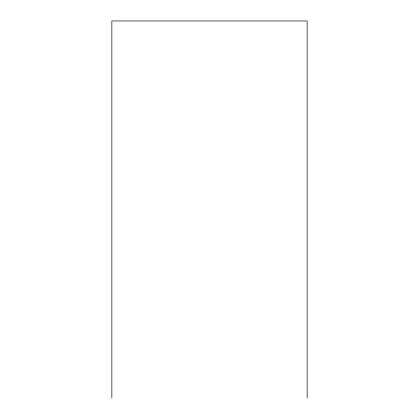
<?xml version="1.0" encoding="UTF-8"?>
<svg xmlns="http://www.w3.org/2000/svg" width="419" height="419" viewBox="0 0 419 419"><rect width="100%" height="100%" fill="white"/><g stroke="black" fill="none" stroke-linecap="round" stroke-linejoin="round"><path stroke-width="0.63" d="M307.137 398.05L307.137 20.95L111.863 20.95L111.863 398.05"/></g></svg>
